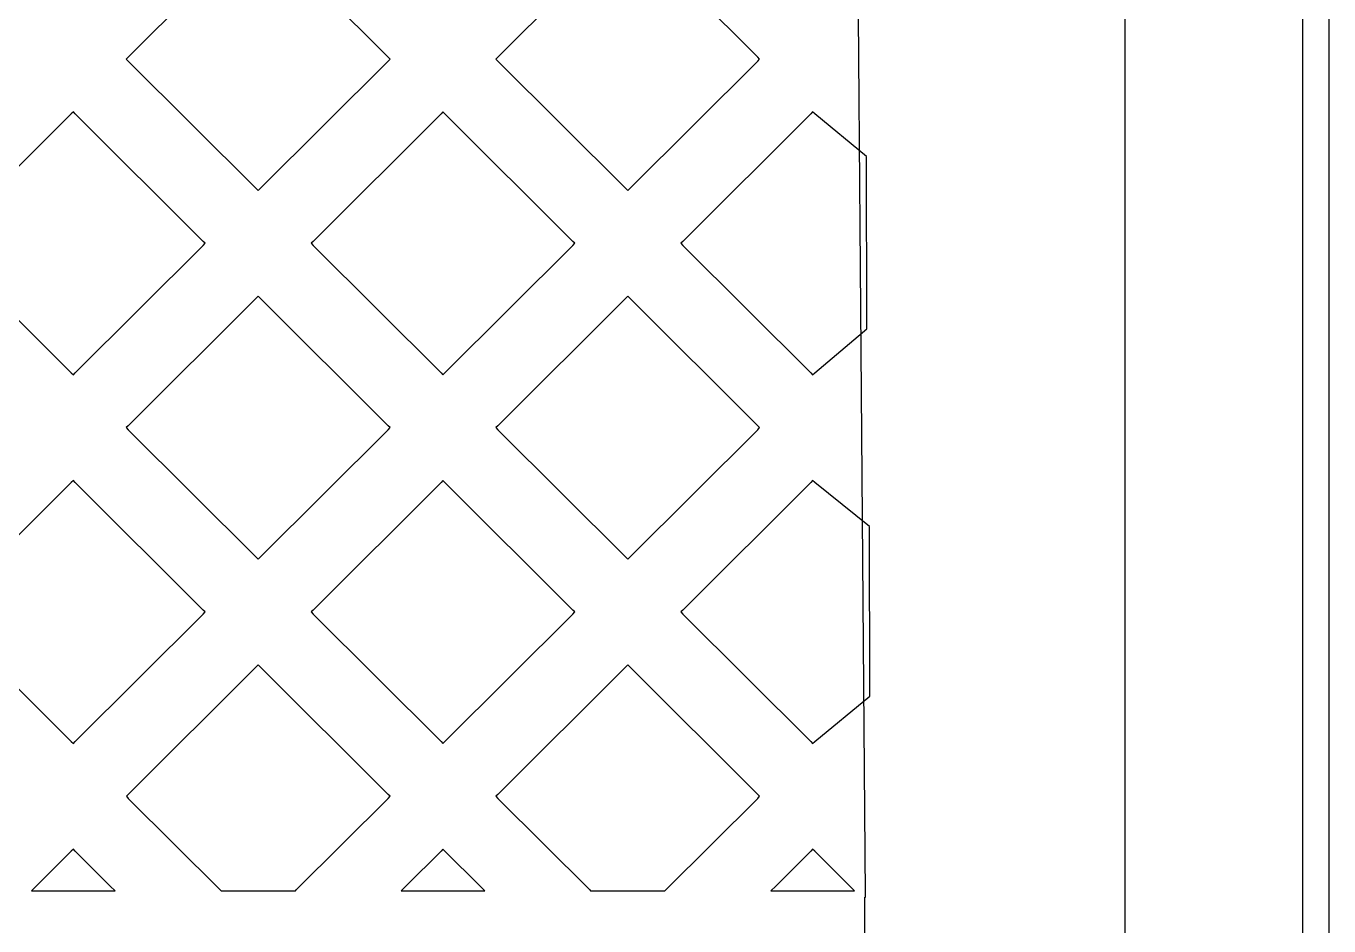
# Model space of a CAD drawing. Header units: centimetres. Extents: x -11.9 to 11.9, y -8.3 to 8.3.
# Drawn here: x 5.72 to 11.91, y -1.09 to 3.19 of the extents above; entities that cross this region are included whole.
import ezdxf

# ---------------------------------------------------------------- set-up
doc = ezdxf.new("R2010")
doc.units = ezdxf.units.CM
doc.header["$MEASUREMENT"] = 0
doc.layers.add('Layer 1', color=7, linetype='Continuous')

msp = doc.modelspace()

# ---------------------------------------------------------------- linework, layer by layer
at = {"layer": 'Layer 1', "color": 254, "lineweight": 25}
for points, knots in [([(11.9108, 8.34678), (11.9108, 8.34678), (11.89757, 8.34678), (11.89757, 8.34678), (11.89757, 8.34678), (11.89757, 8.34678), (0.00868, 8.34678), (0.00868, 8.34678), (0.00868, 8.34678), (0.00868, 8.34678), (-0.00868, 8.34678), (-0.00868, 8.34678), (-0.00868, 8.34678), (-0.00868, 8.34678), (-11.89757, 8.34678), (-11.89757, 8.34678), (-11.89757, 8.34678), (-11.89757, 8.34678), (-11.9108, 8.34678), (-11.9108, 8.34678), (-11.9108, 8.34678), (-11.9108, 8.34678), (-11.9108, 8.33355), (-11.9108, 8.33355), (-11.9108, 8.33355), (-11.9108, 8.33355), (-11.9108, -8.3352), (-11.9108, -8.3352), (-11.9108, -8.3352), (-11.9108, -8.3352), (-11.9108, -8.34843), (-11.9108, -8.34843), (-11.9108, -8.34843), (-11.9108, -8.34843), (-11.89757, -8.34843), (-11.89757, -8.34843), (-11.89757, -8.34843), (-11.89757, -8.34843), (-0.00868, -8.34843), (-0.00868, -8.34843), (-0.00868, -8.34843), (-0.00868, -8.34843), (0.00868, -8.34843), (0.00868, -8.34843), (0.00868, -8.34843), (0.00868, -8.34843), (11.89757, -8.34843), (11.89757, -8.34843), (11.89757, -8.34843), (11.89757, -8.34843), (11.9108, -8.34843), (11.9108, -8.34843), (11.9108, -8.34843), (11.9108, -8.34843), (11.9108, -8.3352), (11.9108, -8.3352), (11.9108, -8.3352), (11.9108, -8.3352), (11.9108, 8.33355), (11.9108, 8.33355), (11.9108, 8.33355), (11.9108, 8.33355), (11.9108, 8.34678), (11.9108, 8.34678)], [0, 0, 0, 0, 0.0588235, 0.0588235, 0.0588235, 0.0588235, 0.1176471, 0.1176471, 0.1176471, 0.1176471, 0.1764706, 0.1764706, 0.1764706, 0.1764706, 0.2352941, 0.2352941, 0.2352941, 0.2352941, 0.2941176, 0.2941176, 0.2941176, 0.2941176, 0.3529412, 0.3529412, 0.3529412, 0.3529412, 0.4117647, 0.4117647, 0.4117647, 0.4117647, 0.4705882, 0.4705882, 0.4705882, 0.4705882, 0.5294118, 0.5294118, 0.5294118, 0.5294118, 0.5882353, 0.5882353, 0.5882353, 0.5882353, 0.6470588, 0.6470588, 0.6470588, 0.6470588, 0.7058824, 0.7058824, 0.7058824, 0.7058824, 0.7647059, 0.7647059, 0.7647059, 0.7647059, 0.8235294, 0.8235294, 0.8235294, 0.8235294, 0.8823529, 0.8823529, 0.8823529, 0.8823529, 1, 1, 1, 1]), ([(-0.0734, 8.3484), (-0.0734, 8.3484), (-0.0734, 8.33517), (-0.0734, 8.33517), (-0.0734, 8.33517), (-0.0734, 8.33517), (-0.0734, -8.33358), (-0.0734, -8.33358), (-0.0734, -8.33358), (-0.0734, -8.33358), (-0.0734, -8.34681), (-0.0734, -8.34681), (-0.0734, -8.34681), (-0.0734, -8.34681), (-0.06017, -8.34681), (-0.06017, -8.34681), (-0.06017, -8.34681), (-0.06017, -8.34681), (11.77167, -8.34681), (11.77167, -8.34681), (11.77167, -8.34681), (11.77167, -8.34681), (11.7849, -8.34681), (11.7849, -8.34681), (11.7849, -8.34681), (11.7849, -8.34681), (11.7849, -8.33358), (11.7849, -8.33358), (11.7849, -8.33358), (11.7849, -8.33358), (11.7849, 8.33517), (11.7849, 8.33517), (11.7849, 8.33517), (11.7849, 8.33517), (11.7849, 8.3484), (11.7849, 8.3484), (11.7849, 8.3484), (11.7849, 8.3484), (11.77167, 8.3484), (11.77167, 8.3484), (11.77167, 8.3484), (11.77167, 8.3484), (-0.06017, 8.3484), (-0.06017, 8.3484), (-0.06017, 8.3484), (-0.06017, 8.3484), (-0.0734, 8.3484), (-0.0734, 8.3484)], [0, 0, 0, 0, 0.0769231, 0.0769231, 0.0769231, 0.0769231, 0.1538462, 0.1538462, 0.1538462, 0.1538462, 0.2307692, 0.2307692, 0.2307692, 0.2307692, 0.3076923, 0.3076923, 0.3076923, 0.3076923, 0.3846154, 0.3846154, 0.3846154, 0.3846154, 0.4615385, 0.4615385, 0.4615385, 0.4615385, 0.5384615, 0.5384615, 0.5384615, 0.5384615, 0.6153846, 0.6153846, 0.6153846, 0.6153846, 0.6923077, 0.6923077, 0.6923077, 0.6923077, 0.7692308, 0.7692308, 0.7692308, 0.7692308, 0.8461538, 0.8461538, 0.8461538, 0.8461538, 1, 1, 1, 1]), ([(9.70897, -0.93844), (9.70897, -0.93844), (9.70897, -0.95167), (9.70897, -0.95167), (9.70897, -0.95167), (9.70897, -0.95167), (9.70732, -0.95167), (9.70732, -0.95167), (9.70732, -0.95167), (9.70732, -0.95167), (9.70732, -6.96433), (9.70732, -6.96433), (9.70732, -6.96433), (9.70732, -6.96433), (9.70732, -6.97756), (9.70732, -6.97756), (9.70732, -6.97756), (9.70732, -6.97756), (9.69409, -6.97756), (9.69409, -6.97756), (9.69409, -6.97756), (9.69409, -6.97756), (9.61968, -6.97756), (9.61968, -6.97756), (9.61968, -6.97756), (9.61968, -6.97756), (9.61968, -6.97921), (9.61968, -6.97921), (9.61968, -6.97921), (9.61968, -6.97921), (9.60645, -6.97921), (9.60645, -6.97921), (9.60645, -6.97921), (9.60645, -6.97921), (7.53278, -6.97921), (7.53278, -6.97921), (7.53278, -6.97921), (7.53278, -6.97921), (7.51955, -6.97921), (7.51955, -6.97921), (7.51955, -6.97921), (7.51955, -6.97921), (7.51955, -6.97756), (7.51955, -6.97756), (7.51955, -6.97756), (7.51955, -6.97756), (7.03917, -6.97756), (7.03917, -6.97756), (7.03917, -6.97756), (7.03917, -6.97756), (7.03917, -6.97921), (7.03917, -6.97921), (7.03917, -6.97921), (7.03917, -6.97921), (7.02594, -6.97921), (7.02594, -6.97921), (7.02594, -6.97921), (7.02594, -6.97921), (4.95227, -6.97921), (4.95227, -6.97921), (4.95227, -6.97921), (4.95227, -6.97921), (4.93904, -6.97921), (4.93904, -6.97921), (4.93904, -6.97921), (4.93904, -6.97921), (4.93904, -6.97756), (4.93904, -6.97756), (4.93904, -6.97756), (4.93904, -6.97756), (2.19481, -6.97756), (2.19481, -6.97756), (2.19481, -6.97756), (2.19481, -6.97756), (2.18158, -6.97756), (2.18158, -6.97756), (2.18158, -6.97756), (2.18158, -6.97756), (2.18158, -6.96433), (2.18158, -6.96433), (2.18158, -6.96433), (2.18158, -6.96433), (2.18158, 1.38327), (2.18158, 1.38327), (2.18158, 1.38327), (2.18158, 1.38327), (2.18158, 1.3965), (2.18158, 1.3965), (2.18158, 1.3965), (2.18158, 1.3965), (2.19481, 1.3965), (2.19481, 1.3965), (2.19481, 1.3965), (2.19481, 1.3965), (2.2006, 1.3965), (2.2006, 1.3965), (2.2006, 1.3965), (2.2006, 1.3965), (2.2006, 3.82074), (2.2006, 3.82074), (2.2006, 3.82074), (2.2006, 3.82074), (2.18076, 5.94485), (2.18076, 5.94485), (2.18076, 5.94485), (2.18076, 5.94485), (2.18076, 5.95146), (2.18076, 5.95146), (2.18076, 5.95146), (2.18076, 5.95146), (2.18572, 5.95559), (2.18572, 5.95559), (2.18572, 5.95559), (2.18572, 5.95559), (2.2808, 6.02835), (2.2808, 6.02835), (2.2808, 6.02835), (2.2808, 6.02835), (2.28163, 6.02835), (2.28163, 6.02835), (2.28163, 6.02835), (3.06619, 6.60058), (4.42306, 6.97754), (5.96513, 6.97754), (5.96513, 6.97754), (7.50719, 6.97754), (8.86325, 6.60057), (9.6478, 6.02835), (9.6478, 6.02835), (9.6478, 6.02835), (9.65359, 6.02422), (9.65359, 6.02422), (9.65359, 6.02422), (9.65359, 6.02422), (9.65359, 6.01761), (9.65359, 6.01761), (9.65359, 6.01761), (9.65359, 6.01761), (9.70899, -0.93845), (9.70899, -0.93845), (9.70899, -0.93845), (9.70899, -0.93845), (9.70897, -0.93844), (9.70897, -0.93844)], [0, 0, 0, 0, 0.027027, 0.027027, 0.027027, 0.027027, 0.0540541, 0.0540541, 0.0540541, 0.0540541, 0.0810811, 0.0810811, 0.0810811, 0.0810811, 0.1081081, 0.1081081, 0.1081081, 0.1081081, 0.1351351, 0.1351351, 0.1351351, 0.1351351, 0.1621622, 0.1621622, 0.1621622, 0.1621622, 0.1891892, 0.1891892, 0.1891892, 0.1891892, 0.2162162, 0.2162162, 0.2162162, 0.2162162, 0.2432432, 0.2432432, 0.2432432, 0.2432432, 0.2702703, 0.2702703, 0.2702703, 0.2702703, 0.2972973, 0.2972973, 0.2972973, 0.2972973, 0.3243243, 0.3243243, 0.3243243, 0.3243243, 0.3513514, 0.3513514, 0.3513514, 0.3513514, 0.3783784, 0.3783784, 0.3783784, 0.3783784, 0.4054054, 0.4054054, 0.4054054, 0.4054054, 0.4324324, 0.4324324, 0.4324324, 0.4324324, 0.4594595, 0.4594595, 0.4594595, 0.4594595, 0.4864865, 0.4864865, 0.4864865, 0.4864865, 0.5135135, 0.5135135, 0.5135135, 0.5135135, 0.5405405, 0.5405405, 0.5405405, 0.5405405, 0.5675676, 0.5675676, 0.5675676, 0.5675676, 0.5945946, 0.5945946, 0.5945946, 0.5945946, 0.6216216, 0.6216216, 0.6216216, 0.6216216, 0.6486486, 0.6486486, 0.6486486, 0.6486486, 0.6756757, 0.6756757, 0.6756757, 0.6756757, 0.7027027, 0.7027027, 0.7027027, 0.7027027, 0.7297297, 0.7297297, 0.7297297, 0.7297297, 0.7567568, 0.7567568, 0.7567568, 0.7567568, 0.7837838, 0.7837838, 0.7837838, 0.7837838, 0.8108108, 0.8108108, 0.8108108, 0.8108108, 0.8378378, 0.8378378, 0.8378378, 0.8378378, 0.8648649, 0.8648649, 0.8648649, 0.8648649, 0.8918919, 0.8918919, 0.8918919, 0.8918919, 0.9189189, 0.9189189, 0.9189189, 0.9189189, 0.9459459, 0.9459459, 0.9459459, 0.9459459, 1, 1, 1, 1])]:
    msp.add_open_spline(points, degree=3, knots=knots, dxfattribs=at)
at = {"layer": 'Layer 1', "color": 17, "lineweight": 25}
for points, knots in [([(1.00413, 7.5884), (1.00413, 7.5884), (1.00413, 7.57517), (1.00413, 7.57517), (1.00413, 7.57517), (1.00413, 7.57517), (1.00413, -7.60116), (1.00413, -7.60116), (1.00413, -7.60116), (1.00413, -7.60116), (1.00413, -7.61439), (1.00413, -7.61439), (1.00413, -7.61439), (1.00413, -7.61439), (1.01736, -7.61439), (1.01736, -7.61439), (1.01736, -7.61439), (1.01736, -7.61439), (10.92766, -7.61439), (10.92766, -7.61439), (10.92766, -7.61439), (10.92766, -7.61439), (10.94089, -7.61439), (10.94089, -7.61439), (10.94089, -7.61439), (10.94089, -7.61439), (10.94089, -7.60116), (10.94089, -7.60116), (10.94089, -7.60116), (10.94089, -7.60116), (10.94089, 7.57517), (10.94089, 7.57517), (10.94089, 7.57517), (10.94089, 7.57517), (10.94089, 7.5884), (10.94089, 7.5884), (10.94089, 7.5884), (10.94089, 7.5884), (10.92766, 7.5884), (10.92766, 7.5884), (10.92766, 7.5884), (10.92766, 7.5884), (1.01736, 7.5884), (1.01736, 7.5884), (1.01736, 7.5884), (1.01736, 7.5884), (1.00413, 7.5884), (1.00413, 7.5884)], [0, 0, 0, 0, 0.0769231, 0.0769231, 0.0769231, 0.0769231, 0.1538462, 0.1538462, 0.1538462, 0.1538462, 0.2307692, 0.2307692, 0.2307692, 0.2307692, 0.3076923, 0.3076923, 0.3076923, 0.3076923, 0.3846154, 0.3846154, 0.3846154, 0.3846154, 0.4615385, 0.4615385, 0.4615385, 0.4615385, 0.5384615, 0.5384615, 0.5384615, 0.5384615, 0.6153846, 0.6153846, 0.6153846, 0.6153846, 0.6923077, 0.6923077, 0.6923077, 0.6923077, 0.7692308, 0.7692308, 0.7692308, 0.7692308, 0.8461538, 0.8461538, 0.8461538, 0.8461538, 1, 1, 1, 1]), ([(6.82497, 3.65438), (6.82497, 3.65438), (6.83489, 3.64528), (6.83489, 3.64528), (6.83489, 3.64528), (6.83489, 3.64528), (7.4426, 3.03922), (7.4426, 3.03922), (7.4426, 3.03922), (7.4426, 3.03922), (7.4517, 3.0293), (7.4517, 3.0293), (7.4517, 3.0293), (7.4517, 3.0293), (7.4426, 3.0202), (7.4426, 3.0202), (7.4426, 3.0202), (7.4426, 3.0202), (6.83489, 2.41414), (6.83489, 2.41414), (6.83489, 2.41414), (6.83489, 2.41414), (6.82497, 2.40504), (6.82497, 2.40504), (6.82497, 2.40504), (6.82497, 2.40504), (6.81587, 2.41414), (6.81587, 2.41414), (6.81587, 2.41414), (6.81587, 2.41414), (6.20816, 3.0202), (6.20816, 3.0202), (6.20816, 3.0202), (6.20816, 3.0202), (6.19906, 3.0293), (6.19906, 3.0293), (6.19906, 3.0293), (6.19906, 3.0293), (6.20816, 3.03922), (6.20816, 3.03922), (6.20816, 3.03922), (6.20816, 3.03922), (6.81587, 3.64528), (6.81587, 3.64528), (6.81587, 3.64528), (6.81587, 3.64528), (6.82497, 3.65438), (6.82497, 3.65438)], [0, 0, 0, 0, 0.0769231, 0.0769231, 0.0769231, 0.0769231, 0.1538462, 0.1538462, 0.1538462, 0.1538462, 0.2307692, 0.2307692, 0.2307692, 0.2307692, 0.3076923, 0.3076923, 0.3076923, 0.3076923, 0.3846154, 0.3846154, 0.3846154, 0.3846154, 0.4615385, 0.4615385, 0.4615385, 0.4615385, 0.5384615, 0.5384615, 0.5384615, 0.5384615, 0.6153846, 0.6153846, 0.6153846, 0.6153846, 0.6923077, 0.6923077, 0.6923077, 0.6923077, 0.7692308, 0.7692308, 0.7692308, 0.7692308, 0.8461538, 0.8461538, 0.8461538, 0.8461538, 1, 1, 1, 1]), ([(8.58114, 3.65438), (8.58114, 3.65438), (8.59024, 3.64528), (8.59024, 3.64528), (8.59024, 3.64528), (8.59024, 3.64528), (9.19795, 3.03922), (9.19795, 3.03922), (9.19795, 3.03922), (9.19795, 3.03922), (9.20705, 3.0293), (9.20705, 3.0293), (9.20705, 3.0293), (9.20705, 3.0293), (9.19795, 3.0202), (9.19795, 3.0202), (9.19795, 3.0202), (9.19795, 3.0202), (8.59024, 2.41414), (8.59024, 2.41414), (8.59024, 2.41414), (8.59024, 2.41414), (8.58114, 2.40504), (8.58114, 2.40504), (8.58114, 2.40504), (8.58114, 2.40504), (8.57122, 2.41414), (8.57122, 2.41414), (8.57122, 2.41414), (8.57122, 2.41414), (7.96351, 3.0202), (7.96351, 3.0202), (7.96351, 3.0202), (7.96351, 3.0202), (7.95441, 3.0293), (7.95441, 3.0293), (7.95441, 3.0293), (7.95441, 3.0293), (7.96351, 3.03922), (7.96351, 3.03922), (7.96351, 3.03922), (7.96351, 3.03922), (8.57122, 3.64528), (8.57122, 3.64528), (8.57122, 3.64528), (8.57122, 3.64528), (8.58114, 3.65438), (8.58114, 3.65438)], [0, 0, 0, 0, 0.0769231, 0.0769231, 0.0769231, 0.0769231, 0.1538462, 0.1538462, 0.1538462, 0.1538462, 0.2307692, 0.2307692, 0.2307692, 0.2307692, 0.3076923, 0.3076923, 0.3076923, 0.3076923, 0.3846154, 0.3846154, 0.3846154, 0.3846154, 0.4615385, 0.4615385, 0.4615385, 0.4615385, 0.5384615, 0.5384615, 0.5384615, 0.5384615, 0.6153846, 0.6153846, 0.6153846, 0.6153846, 0.6923077, 0.6923077, 0.6923077, 0.6923077, 0.7692308, 0.7692308, 0.7692308, 0.7692308, 0.8461538, 0.8461538, 0.8461538, 0.8461538, 1, 1, 1, 1]), ([(5.94771, 2.77877), (5.94771, 2.77877), (5.95681, 2.76967), (5.95681, 2.76967), (5.95681, 2.76967), (5.95681, 2.76967), (6.56452, 2.16361), (6.56452, 2.16361), (6.56452, 2.16361), (6.56452, 2.16361), (6.57362, 2.15451), (6.57362, 2.15451), (6.57362, 2.15451), (6.57362, 2.15451), (6.56452, 2.14459), (6.56452, 2.14459), (6.56452, 2.14459), (6.56452, 2.14459), (5.95681, 1.53853), (5.95681, 1.53853), (5.95681, 1.53853), (5.95681, 1.53853), (5.94771, 1.52943), (5.94771, 1.52943), (5.94771, 1.52943), (5.94771, 1.52943), (5.93779, 1.53853), (5.93779, 1.53853), (5.93779, 1.53853), (5.93779, 1.53853), (5.33008, 2.14459), (5.33008, 2.14459), (5.33008, 2.14459), (5.33008, 2.14459), (5.32098, 2.15451), (5.32098, 2.15451), (5.32098, 2.15451), (5.32098, 2.15451), (5.33008, 2.16361), (5.33008, 2.16361), (5.33008, 2.16361), (5.33008, 2.16361), (5.93779, 2.76967), (5.93779, 2.76967), (5.93779, 2.76967), (5.93779, 2.76967), (5.94771, 2.77877), (5.94771, 2.77877)], [0, 0, 0, 0, 0.0769231, 0.0769231, 0.0769231, 0.0769231, 0.1538462, 0.1538462, 0.1538462, 0.1538462, 0.2307692, 0.2307692, 0.2307692, 0.2307692, 0.3076923, 0.3076923, 0.3076923, 0.3076923, 0.3846154, 0.3846154, 0.3846154, 0.3846154, 0.4615385, 0.4615385, 0.4615385, 0.4615385, 0.5384615, 0.5384615, 0.5384615, 0.5384615, 0.6153846, 0.6153846, 0.6153846, 0.6153846, 0.6923077, 0.6923077, 0.6923077, 0.6923077, 0.7692308, 0.7692308, 0.7692308, 0.7692308, 0.8461538, 0.8461538, 0.8461538, 0.8461538, 1, 1, 1, 1]), ([(7.70305, 2.77877), (7.70305, 2.77877), (7.71215, 2.76967), (7.71215, 2.76967), (7.71215, 2.76967), (7.71215, 2.76967), (8.31986, 2.16361), (8.31986, 2.16361), (8.31986, 2.16361), (8.31986, 2.16361), (8.32978, 2.15451), (8.32978, 2.15451), (8.32978, 2.15451), (8.32978, 2.15451), (8.31986, 2.14459), (8.31986, 2.14459), (8.31986, 2.14459), (8.31986, 2.14459), (7.71215, 1.53853), (7.71215, 1.53853), (7.71215, 1.53853), (7.71215, 1.53853), (7.70305, 1.52943), (7.70305, 1.52943), (7.70305, 1.52943), (7.70305, 1.52943), (7.69395, 1.53853), (7.69395, 1.53853), (7.69395, 1.53853), (7.69395, 1.53853), (7.08624, 2.14459), (7.08624, 2.14459), (7.08624, 2.14459), (7.08624, 2.14459), (7.07632, 2.15451), (7.07632, 2.15451), (7.07632, 2.15451), (7.07632, 2.15451), (7.08624, 2.16361), (7.08624, 2.16361), (7.08624, 2.16361), (7.08624, 2.16361), (7.69395, 2.76967), (7.69395, 2.76967), (7.69395, 2.76967), (7.69395, 2.76967), (7.70305, 2.77877), (7.70305, 2.77877)], [0, 0, 0, 0, 0.0769231, 0.0769231, 0.0769231, 0.0769231, 0.1538462, 0.1538462, 0.1538462, 0.1538462, 0.2307692, 0.2307692, 0.2307692, 0.2307692, 0.3076923, 0.3076923, 0.3076923, 0.3076923, 0.3846154, 0.3846154, 0.3846154, 0.3846154, 0.4615385, 0.4615385, 0.4615385, 0.4615385, 0.5384615, 0.5384615, 0.5384615, 0.5384615, 0.6153846, 0.6153846, 0.6153846, 0.6153846, 0.6923077, 0.6923077, 0.6923077, 0.6923077, 0.7692308, 0.7692308, 0.7692308, 0.7692308, 0.8461538, 0.8461538, 0.8461538, 0.8461538, 1, 1, 1, 1]), ([(9.4584, 2.77877), (9.4584, 2.77877), (9.46832, 2.76967), (9.46832, 2.76967), (9.46832, 2.76967), (9.46832, 2.76967), (9.71471, 2.5671), (9.71471, 2.5671), (9.71471, 2.5671), (9.71471, 2.5671), (9.71554, 1.75599), (9.71554, 1.75599), (9.71554, 1.75599), (9.71554, 1.75599), (9.71554, 1.74772), (9.71554, 1.74772), (9.71554, 1.74772), (9.71554, 1.74772), (9.46832, 1.53853), (9.46832, 1.53853), (9.46832, 1.53853), (9.46832, 1.53853), (9.4584, 1.52943), (9.4584, 1.52943), (9.4584, 1.52943), (9.4584, 1.52943), (9.4493, 1.53853), (9.4493, 1.53853), (9.4493, 1.53853), (9.4493, 1.53853), (8.84159, 2.14459), (8.84159, 2.14459), (8.84159, 2.14459), (8.84159, 2.14459), (8.83249, 2.15451), (8.83249, 2.15451), (8.83249, 2.15451), (8.83249, 2.15451), (8.84159, 2.16361), (8.84159, 2.16361), (8.84159, 2.16361), (8.84159, 2.16361), (9.4493, 2.76967), (9.4493, 2.76967), (9.4493, 2.76967), (9.4493, 2.76967), (9.4584, 2.77877), (9.4584, 2.77877)], [0, 0, 0, 0, 0.0769231, 0.0769231, 0.0769231, 0.0769231, 0.1538462, 0.1538462, 0.1538462, 0.1538462, 0.2307692, 0.2307692, 0.2307692, 0.2307692, 0.3076923, 0.3076923, 0.3076923, 0.3076923, 0.3846154, 0.3846154, 0.3846154, 0.3846154, 0.4615385, 0.4615385, 0.4615385, 0.4615385, 0.5384615, 0.5384615, 0.5384615, 0.5384615, 0.6153846, 0.6153846, 0.6153846, 0.6153846, 0.6923077, 0.6923077, 0.6923077, 0.6923077, 0.7692308, 0.7692308, 0.7692308, 0.7692308, 0.8461538, 0.8461538, 0.8461538, 0.8461538, 1, 1, 1, 1]), ([(6.82497, 1.90317), (6.82497, 1.90317), (6.83489, 1.89407), (6.83489, 1.89407), (6.83489, 1.89407), (6.83489, 1.89407), (7.4426, 1.28801), (7.4426, 1.28801), (7.4426, 1.28801), (7.4426, 1.28801), (7.4517, 1.27891), (7.4517, 1.27891), (7.4517, 1.27891), (7.4517, 1.27891), (7.4426, 1.26899), (7.4426, 1.26899), (7.4426, 1.26899), (7.4426, 1.26899), (6.83489, 0.66293), (6.83489, 0.66293), (6.83489, 0.66293), (6.83489, 0.66293), (6.82497, 0.65383), (6.82497, 0.65383), (6.82497, 0.65383), (6.82497, 0.65383), (6.81587, 0.66293), (6.81587, 0.66293), (6.81587, 0.66293), (6.81587, 0.66293), (6.20816, 1.26899), (6.20816, 1.26899), (6.20816, 1.26899), (6.20816, 1.26899), (6.19906, 1.27891), (6.19906, 1.27891), (6.19906, 1.27891), (6.19906, 1.27891), (6.20816, 1.28801), (6.20816, 1.28801), (6.20816, 1.28801), (6.20816, 1.28801), (6.81587, 1.89407), (6.81587, 1.89407), (6.81587, 1.89407), (6.81587, 1.89407), (6.82497, 1.90317), (6.82497, 1.90317)], [0, 0, 0, 0, 0.0769231, 0.0769231, 0.0769231, 0.0769231, 0.1538462, 0.1538462, 0.1538462, 0.1538462, 0.2307692, 0.2307692, 0.2307692, 0.2307692, 0.3076923, 0.3076923, 0.3076923, 0.3076923, 0.3846154, 0.3846154, 0.3846154, 0.3846154, 0.4615385, 0.4615385, 0.4615385, 0.4615385, 0.5384615, 0.5384615, 0.5384615, 0.5384615, 0.6153846, 0.6153846, 0.6153846, 0.6153846, 0.6923077, 0.6923077, 0.6923077, 0.6923077, 0.7692308, 0.7692308, 0.7692308, 0.7692308, 0.8461538, 0.8461538, 0.8461538, 0.8461538, 1, 1, 1, 1]), ([(8.58114, 1.90317), (8.58114, 1.90317), (8.59024, 1.89407), (8.59024, 1.89407), (8.59024, 1.89407), (8.59024, 1.89407), (9.19795, 1.28801), (9.19795, 1.28801), (9.19795, 1.28801), (9.19795, 1.28801), (9.20705, 1.27891), (9.20705, 1.27891), (9.20705, 1.27891), (9.20705, 1.27891), (9.19795, 1.26899), (9.19795, 1.26899), (9.19795, 1.26899), (9.19795, 1.26899), (8.59024, 0.66293), (8.59024, 0.66293), (8.59024, 0.66293), (8.59024, 0.66293), (8.58114, 0.65383), (8.58114, 0.65383), (8.58114, 0.65383), (8.58114, 0.65383), (8.57122, 0.66293), (8.57122, 0.66293), (8.57122, 0.66293), (8.57122, 0.66293), (7.96351, 1.26899), (7.96351, 1.26899), (7.96351, 1.26899), (7.96351, 1.26899), (7.95441, 1.27891), (7.95441, 1.27891), (7.95441, 1.27891), (7.95441, 1.27891), (7.96351, 1.28801), (7.96351, 1.28801), (7.96351, 1.28801), (7.96351, 1.28801), (8.57122, 1.89407), (8.57122, 1.89407), (8.57122, 1.89407), (8.57122, 1.89407), (8.58114, 1.90317), (8.58114, 1.90317)], [0, 0, 0, 0, 0.0769231, 0.0769231, 0.0769231, 0.0769231, 0.1538462, 0.1538462, 0.1538462, 0.1538462, 0.2307692, 0.2307692, 0.2307692, 0.2307692, 0.3076923, 0.3076923, 0.3076923, 0.3076923, 0.3846154, 0.3846154, 0.3846154, 0.3846154, 0.4615385, 0.4615385, 0.4615385, 0.4615385, 0.5384615, 0.5384615, 0.5384615, 0.5384615, 0.6153846, 0.6153846, 0.6153846, 0.6153846, 0.6923077, 0.6923077, 0.6923077, 0.6923077, 0.7692308, 0.7692308, 0.7692308, 0.7692308, 0.8461538, 0.8461538, 0.8461538, 0.8461538, 1, 1, 1, 1]), ([(5.94771, 1.02756), (5.94771, 1.02756), (5.95681, 1.01846), (5.95681, 1.01846), (5.95681, 1.01846), (5.95681, 1.01846), (6.56452, 0.4124), (6.56452, 0.4124), (6.56452, 0.4124), (6.56452, 0.4124), (6.57362, 0.4033), (6.57362, 0.4033), (6.57362, 0.4033), (6.57362, 0.4033), (6.56452, 0.39338), (6.56452, 0.39338), (6.56452, 0.39338), (6.56452, 0.39338), (5.95681, -0.21268), (5.95681, -0.21268), (5.95681, -0.21268), (5.95681, -0.21268), (5.94771, -0.22178), (5.94771, -0.22178), (5.94771, -0.22178), (5.94771, -0.22178), (5.93779, -0.21268), (5.93779, -0.21268), (5.93779, -0.21268), (5.93779, -0.21268), (5.33008, 0.39338), (5.33008, 0.39338), (5.33008, 0.39338), (5.33008, 0.39338), (5.32098, 0.4033), (5.32098, 0.4033), (5.32098, 0.4033), (5.32098, 0.4033), (5.33008, 0.4124), (5.33008, 0.4124), (5.33008, 0.4124), (5.33008, 0.4124), (5.93779, 1.01846), (5.93779, 1.01846), (5.93779, 1.01846), (5.93779, 1.01846), (5.94771, 1.02756), (5.94771, 1.02756)], [0, 0, 0, 0, 0.0769231, 0.0769231, 0.0769231, 0.0769231, 0.1538462, 0.1538462, 0.1538462, 0.1538462, 0.2307692, 0.2307692, 0.2307692, 0.2307692, 0.3076923, 0.3076923, 0.3076923, 0.3076923, 0.3846154, 0.3846154, 0.3846154, 0.3846154, 0.4615385, 0.4615385, 0.4615385, 0.4615385, 0.5384615, 0.5384615, 0.5384615, 0.5384615, 0.6153846, 0.6153846, 0.6153846, 0.6153846, 0.6923077, 0.6923077, 0.6923077, 0.6923077, 0.7692308, 0.7692308, 0.7692308, 0.7692308, 0.8461538, 0.8461538, 0.8461538, 0.8461538, 1, 1, 1, 1]), ([(7.70305, 1.02756), (7.70305, 1.02756), (7.71215, 1.01846), (7.71215, 1.01846), (7.71215, 1.01846), (7.71215, 1.01846), (8.31986, 0.4124), (8.31986, 0.4124), (8.31986, 0.4124), (8.31986, 0.4124), (8.32978, 0.4033), (8.32978, 0.4033), (8.32978, 0.4033), (8.32978, 0.4033), (8.31986, 0.39338), (8.31986, 0.39338), (8.31986, 0.39338), (8.31986, 0.39338), (7.71215, -0.21268), (7.71215, -0.21268), (7.71215, -0.21268), (7.71215, -0.21268), (7.70305, -0.22178), (7.70305, -0.22178), (7.70305, -0.22178), (7.70305, -0.22178), (7.69395, -0.21268), (7.69395, -0.21268), (7.69395, -0.21268), (7.69395, -0.21268), (7.08624, 0.39338), (7.08624, 0.39338), (7.08624, 0.39338), (7.08624, 0.39338), (7.07632, 0.4033), (7.07632, 0.4033), (7.07632, 0.4033), (7.07632, 0.4033), (7.08624, 0.4124), (7.08624, 0.4124), (7.08624, 0.4124), (7.08624, 0.4124), (7.69395, 1.01846), (7.69395, 1.01846), (7.69395, 1.01846), (7.69395, 1.01846), (7.70305, 1.02756), (7.70305, 1.02756)], [0, 0, 0, 0, 0.0769231, 0.0769231, 0.0769231, 0.0769231, 0.1538462, 0.1538462, 0.1538462, 0.1538462, 0.2307692, 0.2307692, 0.2307692, 0.2307692, 0.3076923, 0.3076923, 0.3076923, 0.3076923, 0.3846154, 0.3846154, 0.3846154, 0.3846154, 0.4615385, 0.4615385, 0.4615385, 0.4615385, 0.5384615, 0.5384615, 0.5384615, 0.5384615, 0.6153846, 0.6153846, 0.6153846, 0.6153846, 0.6923077, 0.6923077, 0.6923077, 0.6923077, 0.7692308, 0.7692308, 0.7692308, 0.7692308, 0.8461538, 0.8461538, 0.8461538, 0.8461538, 1, 1, 1, 1]), ([(9.4584, 1.02756), (9.4584, 1.02756), (9.46832, 1.01846), (9.46832, 1.01846), (9.46832, 1.01846), (9.46832, 1.01846), (9.72794, 0.80927), (9.72794, 0.80927), (9.72794, 0.80927), (9.72794, 0.80927), (9.72959, 0.00312), (9.72959, 0.00312), (9.72959, 0.00312), (9.72959, 0.00312), (9.46831, -0.21268), (9.46831, -0.21268), (9.46831, -0.21268), (9.46831, -0.21268), (9.45839, -0.22178), (9.45839, -0.22178), (9.45839, -0.22178), (9.45839, -0.22178), (9.44929, -0.21268), (9.44929, -0.21268), (9.44929, -0.21268), (9.44929, -0.21268), (8.84158, 0.39338), (8.84158, 0.39338), (8.84158, 0.39338), (8.84158, 0.39338), (8.83248, 0.4033), (8.83248, 0.4033), (8.83248, 0.4033), (8.83248, 0.4033), (8.84158, 0.4124), (8.84158, 0.4124), (8.84158, 0.4124), (8.84158, 0.4124), (9.44929, 1.01846), (9.44929, 1.01846), (9.44929, 1.01846), (9.44929, 1.01846), (9.45839, 1.02756), (9.45839, 1.02756), (9.45839, 1.02756), (9.45839, 1.02756), (9.4584, 1.02756), (9.4584, 1.02756)], [0, 0, 0, 0, 0.0769231, 0.0769231, 0.0769231, 0.0769231, 0.1538462, 0.1538462, 0.1538462, 0.1538462, 0.2307692, 0.2307692, 0.2307692, 0.2307692, 0.3076923, 0.3076923, 0.3076923, 0.3076923, 0.3846154, 0.3846154, 0.3846154, 0.3846154, 0.4615385, 0.4615385, 0.4615385, 0.4615385, 0.5384615, 0.5384615, 0.5384615, 0.5384615, 0.6153846, 0.6153846, 0.6153846, 0.6153846, 0.6923077, 0.6923077, 0.6923077, 0.6923077, 0.7692308, 0.7692308, 0.7692308, 0.7692308, 0.8461538, 0.8461538, 0.8461538, 0.8461538, 1, 1, 1, 1]), ([(6.82497, 0.15195), (6.82497, 0.15195), (6.83489, 0.14285), (6.83489, 0.14285), (6.83489, 0.14285), (6.83489, 0.14285), (7.4426, -0.46321), (7.4426, -0.46321), (7.4426, -0.46321), (7.4426, -0.46321), (7.4517, -0.47231), (7.4517, -0.47231), (7.4517, -0.47231), (7.4517, -0.47231), (7.4426, -0.48223), (7.4426, -0.48223), (7.4426, -0.48223), (7.4426, -0.48223), (7.00604, -0.91714), (7.00604, -0.91714), (7.00604, -0.91714), (7.00604, -0.91714), (7.00191, -0.92127), (7.00191, -0.92127), (7.00191, -0.92127), (7.00191, -0.92127), (6.99612, -0.92127), (6.99612, -0.92127), (6.99612, -0.92127), (6.99612, -0.92127), (6.65382, -0.92127), (6.65382, -0.92127), (6.65382, -0.92127), (6.65382, -0.92127), (6.64886, -0.92127), (6.64886, -0.92127), (6.64886, -0.92127), (6.64886, -0.92127), (6.64473, -0.91714), (6.64473, -0.91714), (6.64473, -0.91714), (6.64473, -0.91714), (6.20817, -0.48223), (6.20817, -0.48223), (6.20817, -0.48223), (6.20817, -0.48223), (6.19907, -0.47231), (6.19907, -0.47231), (6.19907, -0.47231), (6.19907, -0.47231), (6.20817, -0.46321), (6.20817, -0.46321), (6.20817, -0.46321), (6.20817, -0.46321), (6.81588, 0.14285), (6.81588, 0.14285), (6.81588, 0.14285), (6.81588, 0.14285), (6.82498, 0.15195), (6.82498, 0.15195), (6.82498, 0.15195), (6.82498, 0.15195), (6.82497, 0.15195), (6.82497, 0.15195)], [0, 0, 0, 0, 0.0588235, 0.0588235, 0.0588235, 0.0588235, 0.1176471, 0.1176471, 0.1176471, 0.1176471, 0.1764706, 0.1764706, 0.1764706, 0.1764706, 0.2352941, 0.2352941, 0.2352941, 0.2352941, 0.2941176, 0.2941176, 0.2941176, 0.2941176, 0.3529412, 0.3529412, 0.3529412, 0.3529412, 0.4117647, 0.4117647, 0.4117647, 0.4117647, 0.4705882, 0.4705882, 0.4705882, 0.4705882, 0.5294118, 0.5294118, 0.5294118, 0.5294118, 0.5882353, 0.5882353, 0.5882353, 0.5882353, 0.6470588, 0.6470588, 0.6470588, 0.6470588, 0.7058824, 0.7058824, 0.7058824, 0.7058824, 0.7647059, 0.7647059, 0.7647059, 0.7647059, 0.8235294, 0.8235294, 0.8235294, 0.8235294, 0.8823529, 0.8823529, 0.8823529, 0.8823529, 1, 1, 1, 1]), ([(8.58114, 0.15195), (8.58114, 0.15195), (8.59024, 0.14285), (8.59024, 0.14285), (8.59024, 0.14285), (8.59024, 0.14285), (9.19795, -0.46321), (9.19795, -0.46321), (9.19795, -0.46321), (9.19795, -0.46321), (9.20705, -0.47231), (9.20705, -0.47231), (9.20705, -0.47231), (9.20705, -0.47231), (9.19795, -0.48223), (9.19795, -0.48223), (9.19795, -0.48223), (9.19795, -0.48223), (8.76139, -0.91714), (8.76139, -0.91714), (8.76139, -0.91714), (8.76139, -0.91714), (8.75726, -0.92127), (8.75726, -0.92127), (8.75726, -0.92127), (8.75726, -0.92127), (8.7523, -0.92127), (8.7523, -0.92127), (8.7523, -0.92127), (8.7523, -0.92127), (8.41, -0.92127), (8.41, -0.92127), (8.41, -0.92127), (8.41, -0.92127), (8.40421, -0.92127), (8.40421, -0.92127), (8.40421, -0.92127), (8.40421, -0.92127), (8.40008, -0.91714), (8.40008, -0.91714), (8.40008, -0.91714), (8.40008, -0.91714), (7.96352, -0.48223), (7.96352, -0.48223), (7.96352, -0.48223), (7.96352, -0.48223), (7.95442, -0.47231), (7.95442, -0.47231), (7.95442, -0.47231), (7.95442, -0.47231), (7.96352, -0.46321), (7.96352, -0.46321), (7.96352, -0.46321), (7.96352, -0.46321), (8.57123, 0.14285), (8.57123, 0.14285), (8.57123, 0.14285), (8.57123, 0.14285), (8.58115, 0.15195), (8.58115, 0.15195), (8.58115, 0.15195), (8.58115, 0.15195), (8.58114, 0.15195), (8.58114, 0.15195)], [0, 0, 0, 0, 0.0588235, 0.0588235, 0.0588235, 0.0588235, 0.1176471, 0.1176471, 0.1176471, 0.1176471, 0.1764706, 0.1764706, 0.1764706, 0.1764706, 0.2352941, 0.2352941, 0.2352941, 0.2352941, 0.2941176, 0.2941176, 0.2941176, 0.2941176, 0.3529412, 0.3529412, 0.3529412, 0.3529412, 0.4117647, 0.4117647, 0.4117647, 0.4117647, 0.4705882, 0.4705882, 0.4705882, 0.4705882, 0.5294118, 0.5294118, 0.5294118, 0.5294118, 0.5882353, 0.5882353, 0.5882353, 0.5882353, 0.6470588, 0.6470588, 0.6470588, 0.6470588, 0.7058824, 0.7058824, 0.7058824, 0.7058824, 0.7647059, 0.7647059, 0.7647059, 0.7647059, 0.8235294, 0.8235294, 0.8235294, 0.8235294, 0.8823529, 0.8823529, 0.8823529, 0.8823529, 1, 1, 1, 1]), ([(5.94771, -0.72365), (5.94771, -0.72365), (5.95681, -0.73275), (5.95681, -0.73275), (5.95681, -0.73275), (5.95681, -0.73275), (6.123, -0.89894), (6.123, -0.89894), (6.123, -0.89894), (6.123, -0.89894), (6.14615, -0.92126), (6.14615, -0.92126), (6.14615, -0.92126), (6.14615, -0.92126), (6.1139, -0.92126), (6.1139, -0.92126), (6.1139, -0.92126), (6.1139, -0.92126), (5.78069, -0.92126), (5.78069, -0.92126), (5.78069, -0.92126), (5.78069, -0.92126), (5.74927, -0.92126), (5.74927, -0.92126), (5.74927, -0.92126), (5.74927, -0.92126), (5.77159, -0.89894), (5.77159, -0.89894), (5.77159, -0.89894), (5.77159, -0.89894), (5.93778, -0.73275), (5.93778, -0.73275), (5.93778, -0.73275), (5.93778, -0.73275), (5.9477, -0.72365), (5.9477, -0.72365), (5.9477, -0.72365), (5.9477, -0.72365), (5.94771, -0.72365), (5.94771, -0.72365)], [0, 0, 0, 0, 0.0909091, 0.0909091, 0.0909091, 0.0909091, 0.1818182, 0.1818182, 0.1818182, 0.1818182, 0.2727273, 0.2727273, 0.2727273, 0.2727273, 0.3636364, 0.3636364, 0.3636364, 0.3636364, 0.4545455, 0.4545455, 0.4545455, 0.4545455, 0.5454545, 0.5454545, 0.5454545, 0.5454545, 0.6363636, 0.6363636, 0.6363636, 0.6363636, 0.7272727, 0.7272727, 0.7272727, 0.7272727, 0.8181818, 0.8181818, 0.8181818, 0.8181818, 1, 1, 1, 1]), ([(7.70305, -0.72365), (7.70305, -0.72365), (7.71215, -0.73275), (7.71215, -0.73275), (7.71215, -0.73275), (7.71215, -0.73275), (7.87917, -0.89894), (7.87917, -0.89894), (7.87917, -0.89894), (7.87917, -0.89894), (7.90149, -0.92126), (7.90149, -0.92126), (7.90149, -0.92126), (7.90149, -0.92126), (7.86924, -0.92126), (7.86924, -0.92126), (7.86924, -0.92126), (7.86924, -0.92126), (7.53686, -0.92126), (7.53686, -0.92126), (7.53686, -0.92126), (7.53686, -0.92126), (7.50461, -0.92126), (7.50461, -0.92126), (7.50461, -0.92126), (7.50461, -0.92126), (7.52693, -0.89894), (7.52693, -0.89894), (7.52693, -0.89894), (7.52693, -0.89894), (7.69395, -0.73275), (7.69395, -0.73275), (7.69395, -0.73275), (7.69395, -0.73275), (7.70305, -0.72365), (7.70305, -0.72365)], [0, 0, 0, 0, 0.1, 0.1, 0.1, 0.1, 0.2, 0.2, 0.2, 0.2, 0.3, 0.3, 0.3, 0.3, 0.4, 0.4, 0.4, 0.4, 0.5, 0.5, 0.5, 0.5, 0.6, 0.6, 0.6, 0.6, 0.7, 0.7, 0.7, 0.7, 0.8, 0.8, 0.8, 0.8, 1, 1, 1, 1]), ([(9.4584, -0.72365), (9.4584, -0.72365), (9.46832, -0.73275), (9.46832, -0.73275), (9.46832, -0.73275), (9.46832, -0.73275), (9.63451, -0.89894), (9.63451, -0.89894), (9.63451, -0.89894), (9.63451, -0.89894), (9.65683, -0.92126), (9.65683, -0.92126), (9.65683, -0.92126), (9.65683, -0.92126), (9.62541, -0.92126), (9.62541, -0.92126), (9.62541, -0.92126), (9.62541, -0.92126), (9.2922, -0.92126), (9.2922, -0.92126), (9.2922, -0.92126), (9.2922, -0.92126), (9.25995, -0.92126), (9.25995, -0.92126), (9.25995, -0.92126), (9.25995, -0.92126), (9.2831, -0.89894), (9.2831, -0.89894), (9.2831, -0.89894), (9.2831, -0.89894), (9.44929, -0.73275), (9.44929, -0.73275), (9.44929, -0.73275), (9.44929, -0.73275), (9.45839, -0.72365), (9.45839, -0.72365), (9.45839, -0.72365), (9.45839, -0.72365), (9.4584, -0.72365), (9.4584, -0.72365)], [0, 0, 0, 0, 0.0909091, 0.0909091, 0.0909091, 0.0909091, 0.1818182, 0.1818182, 0.1818182, 0.1818182, 0.2727273, 0.2727273, 0.2727273, 0.2727273, 0.3636364, 0.3636364, 0.3636364, 0.3636364, 0.4545455, 0.4545455, 0.4545455, 0.4545455, 0.5454545, 0.5454545, 0.5454545, 0.5454545, 0.6363636, 0.6363636, 0.6363636, 0.6363636, 0.7272727, 0.7272727, 0.7272727, 0.7272727, 0.8181818, 0.8181818, 0.8181818, 0.8181818, 1, 1, 1, 1])]:
    msp.add_open_spline(points, degree=3, knots=knots, dxfattribs=at)

doc.saveas('drawing.dxf')
